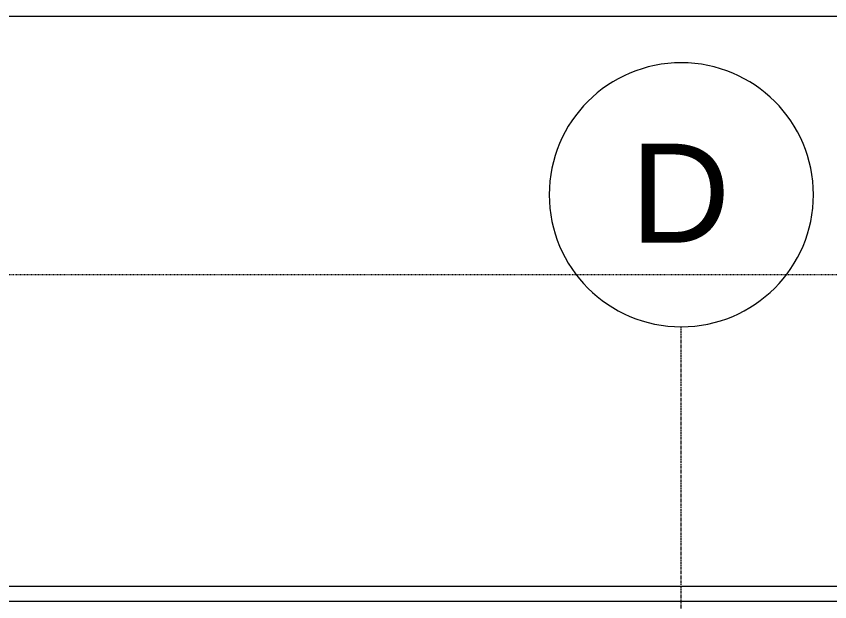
# Model space of a CAD drawing. Header units: inches. Extents: x 1747 to 7619, y -160 to 618.
# Drawn here: x 6270.2 to 6418, y 420.5 to 527 of the extents above; entities that cross this region are included whole.
import ezdxf

# ---------------------------------------------------------------- set-up
doc = ezdxf.new("R2010")
doc.units = ezdxf.units.IN
doc.header["$MEASUREMENT"] = 0
doc.linetypes.add('Aligning Line 1_8_', pattern=[0.25, 0.125, -0.125])
doc.linetypes.add('Grid Line 1_2_', pattern=[0.875, 0.5, -0.125, 0.125, -0.125])
for name, color, linetype, lineweight in [('0-4', 10, 'Continuous', 5), ('A-WALL', 113, 'Continuous', 13), ('G-ANNO-SYMB', 111, 'Aligning Line 1_8_', 9), ('G-ANNO-SYMB-1', 9, 'Aligning Line 1_8_', 9), ('G-ANNO-SYMB-2', 147, 'Aligning Line 1_8_', 9), ('S-GRID-1', 1, 'Grid Line 1_2_', 9), ('S-GRID-IDEN', 1, 'Continuous', 9)]:
    doc.layers.add(name, color=color, linetype=linetype, lineweight=lineweight)
doc.styles.add('Arial_1', font='arial.ttf', dxfattribs={"height": 18})

# ---------------------------------------------------------------- blocks, each defined once
blk = doc.blocks.new('CTR - 2nd Phase_rvt-2-BUILDING ELEVATION - NORTH')
at = {"layer": 'G-ANNO-SYMB-1'}
blk.add_line((-12461.79, 526.95), (-9706.16, 526.95), dxfattribs=at)
blk = doc.blocks.new('CTR  - Topography_rvt-2-BUILDING ELEVATION - NORTH')
at = {"layer": 'G-ANNO-SYMB-2'}
blk.add_line((-12461.79, 480), (-9742.88, 480), dxfattribs=at)
blk = doc.blocks.new('CTR - 1st Phase - Common Walls_rvt-2-BUILDING ELEVATION - NORTH')
at = {"layer": 'G-ANNO-SYMB-2'}
for p, q in [((-12428.12, 526.95), (-9706.24, 526.95)), ((-12363.34, 526.95), (-9706.24, 526.95)), ((-12461.79, 480), (-9706.16, 480))]:
    blk.add_line(p, q, dxfattribs=at)
blk = doc.blocks.new('Basic Wall _ EXT - FIBER CEMENT - SMALL - ___-1820306-BUILDING ELEVATION - NORTH')
at = {"layer": 'A-WALL'}
for p, q in [((-9985.75, 423.28), (-12113.03, 423.28)), ((-12119.37, 420.57), (-9979.41, 420.57))]:
    blk.add_line(p, q, dxfattribs=at)
blk = doc.blocks.new('Grid - Grid Head - Circle-50561-BUILDING ELEVATION - NORTH')
at = {"layer": 'S-GRID-IDEN'}
for start, end in [(0, 180), (180, 360)]:
    blk.add_arc((-11847.19, 494.5), 24, start, end, dxfattribs=at)

msp = doc.modelspace()

# ---------------------------------------------------------------- linework, layer by layer
at = {"layer": 'G-ANNO-SYMB'}
for p, q in [((4742.443, 526.9531), (7497.9954, 526.9531)), ((4742.443, 480), (7498.075, 480))]:
    msp.add_line(p, q, dxfattribs=at)
at = {"layer": 'S-GRID-1'}
msp.add_line((6391.0463, -159.8356), (6391.0463, 470.5), dxfattribs=at)

# ---------------------------------------------------------------- block references
at = {"layer": '0-4'}
for name in ['CTR - 2nd Phase_rvt-2-BUILDING ELEVATION - NORTH', 'CTR - 1st Phase - Common Walls_rvt-2-BUILDING ELEVATION - NORTH', 'CTR  - Topography_rvt-2-BUILDING ELEVATION - NORTH']:
    msp.add_blockref(name, (17204.2357, 0), dxfattribs=at)
at = {"layer": 'A-WALL'}
msp.add_blockref('Basic Wall _ EXT - FIBER CEMENT - SMALL - ___-1820306-BUILDING ELEVATION - NORTH', (17204.2357, 0), dxfattribs=at)
at = {"layer": 'S-GRID-IDEN'}
msp.add_blockref('Grid - Grid Head - Circle-50561-BUILDING ELEVATION - NORTH', (18238.2357, 0), dxfattribs=at)

# ---------------------------------------------------------------- texts
at = {"layer": 'S-GRID-IDEN', "insert": (6381.7819, 503.7879), "char_height": 18, "width": 22.119, "attachment_point": 1, "style": 'Arial_1'}
msp.add_mtext('D', dxfattribs=at)

doc.saveas('drawing.dxf')
